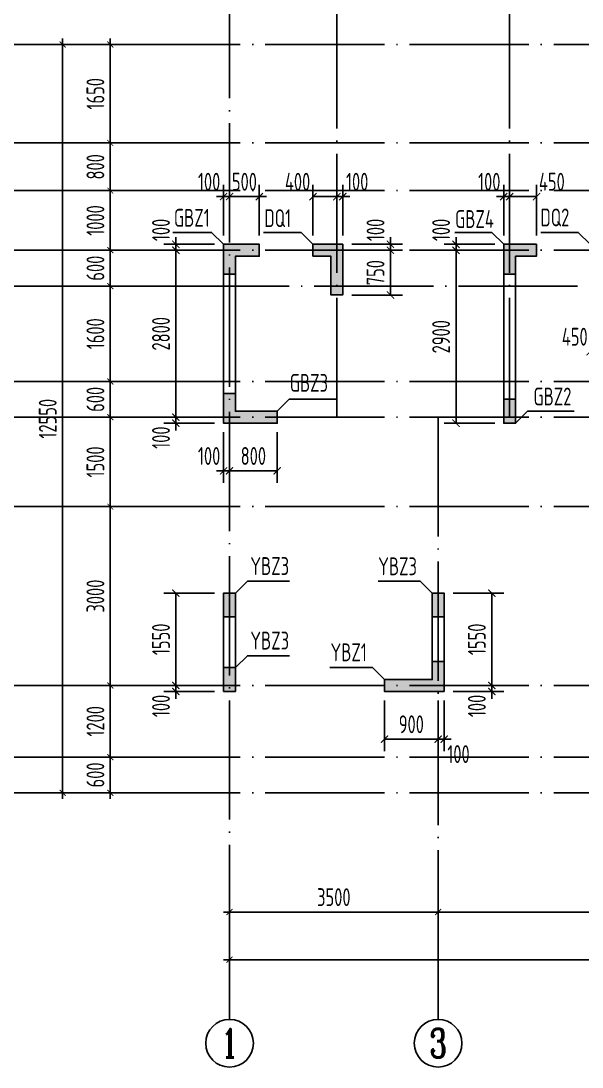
# Model space of a CAD drawing. Extents: x -668857 to 154266, y -275694 to 291306.
# Drawn here: x -342247 to -332832, y 58991 to 76538 of the extents above; entities that cross this region are included whole.
import ezdxf
from ezdxf.enums import TextEntityAlignment as Align

# ---------------------------------------------------------------- set-up
doc = ezdxf.new("R2010")
doc.units = 0
doc.header["$LTSCALE"] = 1000
doc.linetypes.add('DOTE', pattern=[2.42, 2, -0.2, 0.02, -0.2])
doc.layers.get('0').update_dxf_attribs({"linetype": 'CONTINUOUS'})
doc.layers.get('DEFPOINTS').update_dxf_attribs({"linetype": 'CONTINUOUS'})
for name, color, linetype in [('A-AXIS', 1, 'CONTINUOUS'), ('A-DOTE', 10, 'DOTE'), ('AXIS_NUM', 7, 'CONTINUOUS'), ('S-Q墙实线', 6, 'CONTINUOUS'), ('S-Q墙标注', 3, 'CONTINUOUS'), ('S-X详图填充', 252, 'CONTINUOUS'), ('S-X详图实线', 4, 'CONTINUOUS'), ('S-Y一般标注', 3, 'CONTINUOUS'), ('S-Z柱编号', 6, 'CONTINUOUS')]:
    doc.layers.add(name, color=color, linetype=linetype)
doc.styles.add('TSSD_Axis', font='complex.shx', dxfattribs={"width": 0.7, "bigfont": 'hztxt.shx'})
doc.styles.add('TSSD_DIMENSION', font='Tssdeng.shx', dxfattribs={"width": 0.7, "bigfont": 'tssdchn.shx'})
doc.styles.add('TSSD_REIN', font='tssdeng.shx', dxfattribs={"width": 0.7, "height": 300, "bigfont": 'tssdchn.shx'})
doc.styles.add('结构文字', font='zstxt.shx', dxfattribs={"width": 0.7, "bigfont": 'zshz.shx'})
doc.dimstyles.new('STRUCK', dxfattribs={"dimtxt": 400, "dimasz": 121, "dimexe": 200, "dimexo": 150, "dimgap": 115, "dimtad": 1, "dimdec": 0, "dimdsep": 46, "dimtxsty": '结构文字', "dimblk": 'ARCHTICK', "dimcen": 400, "dimclrd": 3, "dimclre": 3, "dimclrt": 7, "dimadec": 0, "dimazin": 0, "dimtfac": 1, "dimtdec": 0, "dimtix": 1, "dimtmove": 2, "dimatfit": 3, "dimldrblk": '_DIMX', "dimfxl": 0, "dimtolj": 1, "dimtzin": 0, "dimarcsym": 0})
doc.dimstyles.new('TSSD_100_100', dxfattribs={"dimtxt": 300, "dimasz": 100, "dimexe": 100, "dimexo": 250, "dimgap": 100, "dimtad": 1, "dimdec": 0, "dimzin": 0, "dimdsep": 46, "dimtxsty": 'TSSD_DIMENSION', "dimblk": 'ARCHTICK', "dimcen": 0, "dimdle": 100, "dimclrt": 7, "dimadec": 0, "dimazin": 0, "dimtfac": 1, "dimtdec": 0, "dimtix": 1, "dimtmove": 2, "dimatfit": 3, "dimldrblk": 'ARCHTICK', "dimfxl": 0, "dimtolj": 1, "dimtzin": 0, "dimarcsym": 0})

# ---------------------------------------------------------------- blocks, each defined once
blk = doc.blocks.new('_ArchTick')
at = {"color": 0, "linetype": 'ByBlock', "const_width": 0.15}
blk.add_lwpolyline([(-0.5, -0.5), (0.5, 0.5)], dxfattribs=at)
blk = doc.blocks.new('*D174')
at = {"layer": 'DEFPOINTS', "color": 0}
for p in [(2600, 5200), (3600, 5200), (3600, 4600)]:
    blk.add_point(p, dxfattribs=at)
at = {"layer": 'S-Y一般标注', "color": 0, "lineweight": -2}
for p, q in [((2600, 5200), (2600, 5300)), ((3350, 5200), (2500, 5200)), ((2600, 4600), (2600, 5200)), ((3350, 4600), (2500, 4600)), ((2600, 4600), (2600, 4500))]:
    blk.add_line(p, q, dxfattribs=at)
at = {"layer": 'S-Y一般标注', "color": 0, "lineweight": -2, "xscale": 100, "yscale": 100, "zscale": 100}
for p, rotation in [((2600, 5200), 270), ((2600, 4600), 90)]:
    blk.add_blockref('_ArchTick', p, dxfattribs=dict(at, rotation=rotation))
at = {"layer": 'S-Y一般标注', "color": 7, "insert": (2350, 4900), "char_height": 300, "attachment_point": 5, "rotation": 90, "style": 'TSSD_DIMENSION'}
blk.add_mtext('\\A1;600', dxfattribs=at)
blk = doc.blocks.new('*D175')
at = {"layer": 'DEFPOINTS', "color": 0}
for p in [(2600, 10900), (3600, 10900), (3600, 9400)]:
    blk.add_point(p, dxfattribs=at)
at = {"layer": 'S-Y一般标注', "color": 0, "lineweight": -2}
for p, q in [((3350, 10900), (2500, 10900)), ((2600, 9300), (2600, 11000)), ((3350, 9400), (2500, 9400))]:
    blk.add_line(p, q, dxfattribs=at)
at = {"layer": 'S-Y一般标注', "color": 0, "lineweight": -2, "xscale": 100, "yscale": 100, "zscale": 100}
for p, rotation in [((2600, 10900), 90), ((2600, 9400), 270)]:
    blk.add_blockref('_ArchTick', p, dxfattribs=dict(at, rotation=rotation))
at = {"layer": 'S-Y一般标注', "color": 7, "insert": (2350, 10150), "char_height": 300, "attachment_point": 5, "rotation": 90, "style": 'TSSD_DIMENSION'}
blk.add_mtext('\\A1;1500', dxfattribs=at)
blk = doc.blocks.new('*D176')
at = {"layer": 'DEFPOINTS', "color": 0}
for p in [(2600, 11500), (3600, 11500), (3600, 10900)]:
    blk.add_point(p, dxfattribs=at)
at = {"layer": 'S-Y一般标注', "color": 0, "lineweight": -2}
for p, q in [((2600, 11500), (2600, 11600)), ((3350, 11500), (2500, 11500)), ((2600, 10900), (2600, 11500)), ((3350, 10900), (2500, 10900)), ((2600, 10900), (2600, 10800))]:
    blk.add_line(p, q, dxfattribs=at)
at = {"layer": 'S-Y一般标注', "color": 0, "lineweight": -2, "xscale": 100, "yscale": 100, "zscale": 100}
for p, rotation in [((2600, 11500), 270), ((2600, 10900), 90)]:
    blk.add_blockref('_ArchTick', p, dxfattribs=dict(at, rotation=rotation))
at = {"layer": 'S-Y一般标注', "color": 7, "insert": (2350, 11200), "char_height": 300, "attachment_point": 5, "rotation": 90, "style": 'TSSD_DIMENSION'}
blk.add_mtext('\\A1;600', dxfattribs=at)
blk = doc.blocks.new('*D177')
at = {"layer": 'DEFPOINTS', "color": 0}
for p in [(2600, 13100), (3600, 13100), (3600, 11500)]:
    blk.add_point(p, dxfattribs=at)
at = {"layer": 'S-Y一般标注', "color": 0, "lineweight": -2}
for p, q in [((2600, 11400), (2600, 13200)), ((3350, 13100), (2500, 13100)), ((3350, 11500), (2500, 11500))]:
    blk.add_line(p, q, dxfattribs=at)
at = {"layer": 'S-Y一般标注', "color": 0, "lineweight": -2, "xscale": 100, "yscale": 100, "zscale": 100}
for p, rotation in [((2600, 13100), 90), ((2600, 11500), 270)]:
    blk.add_blockref('_ArchTick', p, dxfattribs=dict(at, rotation=rotation))
at = {"layer": 'S-Y一般标注', "color": 7, "insert": (2350, 12300), "char_height": 300, "attachment_point": 5, "rotation": 90, "style": 'TSSD_DIMENSION'}
blk.add_mtext('\\A1;1600', dxfattribs=at)
blk = doc.blocks.new('*D178')
at = {"layer": 'DEFPOINTS', "color": 0}
for p in [(2600, 13700), (3600, 13700), (3600, 13100)]:
    blk.add_point(p, dxfattribs=at)
at = {"layer": 'S-Y一般标注', "color": 0, "lineweight": -2}
for p, q in [((3350, 13700), (2500, 13700)), ((2600, 13700), (2600, 13800)), ((2600, 13100), (2600, 13700)), ((3350, 13100), (2500, 13100)), ((2600, 13100), (2600, 13000))]:
    blk.add_line(p, q, dxfattribs=at)
at = {"layer": 'S-Y一般标注', "color": 0, "lineweight": -2, "xscale": 100, "yscale": 100, "zscale": 100}
for p, rotation in [((2600, 13700), 270), ((2600, 13100), 90)]:
    blk.add_blockref('_ArchTick', p, dxfattribs=dict(at, rotation=rotation))
at = {"layer": 'S-Y一般标注', "color": 7, "insert": (2350, 13400), "char_height": 300, "attachment_point": 5, "rotation": 90, "style": 'TSSD_DIMENSION'}
blk.add_mtext('\\A1;600', dxfattribs=at)
blk = doc.blocks.new('*D179')
at = {"layer": 'DEFPOINTS', "color": 0}
for p in [(2600, 14700), (3600, 14700), (3600, 13700)]:
    blk.add_point(p, dxfattribs=at)
at = {"layer": 'S-Y一般标注', "color": 0, "lineweight": -2}
for p, q in [((2600, 13600), (2600, 14800)), ((3350, 14700), (2500, 14700)), ((3350, 13700), (2500, 13700))]:
    blk.add_line(p, q, dxfattribs=at)
at = {"layer": 'S-Y一般标注', "color": 0, "lineweight": -2, "xscale": 100, "yscale": 100, "zscale": 100}
for p, rotation in [((2600, 14700), 90), ((2600, 13700), 270)]:
    blk.add_blockref('_ArchTick', p, dxfattribs=dict(at, rotation=rotation))
at = {"layer": 'S-Y一般标注', "color": 7, "insert": (2350, 14200), "char_height": 300, "attachment_point": 5, "rotation": 90, "style": 'TSSD_DIMENSION'}
blk.add_mtext('\\A1;1000', dxfattribs=at)
blk = doc.blocks.new('*D180')
at = {"layer": 'DEFPOINTS', "color": 0}
for p in [(1800, 17150), (3600, 17150), (3600, 4600)]:
    blk.add_point(p, dxfattribs=at)
at = {"layer": 'S-Y一般标注', "color": 0, "lineweight": -2}
for p, q in [((1800, 4500), (1800, 17250)), ((3350, 17150), (1700, 17150)), ((3350, 4600), (1700, 4600))]:
    blk.add_line(p, q, dxfattribs=at)
at = {"layer": 'S-Y一般标注', "color": 0, "lineweight": -2, "xscale": 100, "yscale": 100, "zscale": 100}
for p, rotation in [((1800, 17150), 90), ((1800, 4600), 270)]:
    blk.add_blockref('_ArchTick', p, dxfattribs=dict(at, rotation=rotation))
at = {"layer": 'S-Y一般标注', "color": 7, "insert": (1550, 10875), "char_height": 300, "attachment_point": 5, "rotation": 90, "style": 'TSSD_DIMENSION'}
blk.add_mtext('\\A1;12550', dxfattribs=at)
blk = doc.blocks.new('*D181')
at = {"layer": 'DEFPOINTS', "color": 0}
for p in [(2600, 15500), (3600, 15500), (3600, 14700)]:
    blk.add_point(p, dxfattribs=at)
at = {"layer": 'S-Y一般标注', "color": 0, "lineweight": -2}
for p, q in [((3350, 15500), (2500, 15500)), ((2600, 14600), (2600, 15600)), ((3350, 14700), (2500, 14700))]:
    blk.add_line(p, q, dxfattribs=at)
at = {"layer": 'S-Y一般标注', "color": 0, "lineweight": -2, "xscale": 100, "yscale": 100, "zscale": 100}
for p, rotation in [((2600, 15500), 90), ((2600, 14700), 270)]:
    blk.add_blockref('_ArchTick', p, dxfattribs=dict(at, rotation=rotation))
at = {"layer": 'S-Y一般标注', "color": 7, "insert": (2350, 15100), "char_height": 300, "attachment_point": 5, "rotation": 90, "style": 'TSSD_DIMENSION'}
blk.add_mtext('\\A1;800', dxfattribs=at)
blk = doc.blocks.new('*D182')
at = {"layer": 'DEFPOINTS', "color": 0}
for p in [(2600, 6400), (3600, 6400), (3600, 5200)]:
    blk.add_point(p, dxfattribs=at)
at = {"layer": 'S-Y一般标注', "color": 0, "lineweight": -2}
for p, q in [((2600, 5100), (2600, 6500)), ((3350, 6400), (2500, 6400)), ((3350, 5200), (2500, 5200))]:
    blk.add_line(p, q, dxfattribs=at)
at = {"layer": 'S-Y一般标注', "color": 0, "lineweight": -2, "xscale": 100, "yscale": 100, "zscale": 100}
for p, rotation in [((2600, 6400), 90), ((2600, 5200), 270)]:
    blk.add_blockref('_ArchTick', p, dxfattribs=dict(at, rotation=rotation))
at = {"layer": 'S-Y一般标注', "color": 7, "insert": (2350, 5800), "char_height": 300, "attachment_point": 5, "rotation": 90, "style": 'TSSD_DIMENSION'}
blk.add_mtext('\\A1;1200', dxfattribs=at)
blk = doc.blocks.new('*D183')
at = {"layer": 'DEFPOINTS', "color": 0}
for p in [(2600, 9400), (3600, 9400), (3600, 6400)]:
    blk.add_point(p, dxfattribs=at)
at = {"layer": 'S-Y一般标注', "color": 0, "lineweight": -2}
for p, q in [((2600, 6300), (2600, 9500)), ((3350, 9400), (2500, 9400)), ((3350, 6400), (2500, 6400))]:
    blk.add_line(p, q, dxfattribs=at)
at = {"layer": 'S-Y一般标注', "color": 0, "lineweight": -2, "xscale": 100, "yscale": 100, "zscale": 100}
for p, rotation in [((2600, 9400), 90), ((2600, 6400), 270)]:
    blk.add_blockref('_ArchTick', p, dxfattribs=dict(at, rotation=rotation))
at = {"layer": 'S-Y一般标注', "color": 7, "insert": (2350, 7900), "char_height": 300, "attachment_point": 5, "rotation": 90, "style": 'TSSD_DIMENSION'}
blk.add_mtext('\\A1;3000', dxfattribs=at)
blk = doc.blocks.new('ts_axno')
at = {"color": 0, "linetype": 'ByBlock', "lineweight": -2}
blk.add_circle((0, 0), 0.5, dxfattribs=at)
at = {"color": 0, "linetype": 'ByBlock', "lineweight": -2, "style": 'TSSD_Axis', "width": 0.7}
blk.add_attdef('A', text='', height=0.6, dxfattribs=at).set_placement((0, 0), align=Align.MIDDLE_CENTER)
blk = doc.blocks.new('*D188')
at = {"layer": 'DEFPOINTS', "color": 0}
for p in [(8100, 3600), (13900, 3600), (13900, 2600)]:
    blk.add_point(p, dxfattribs=at)
at = {"layer": 'S-Y一般标注', "color": 0, "lineweight": -2}
for p, q in [((8100, 3350), (8100, 2500)), ((13900, 3350), (13900, 2500)), ((8000, 2600), (14000, 2600))]:
    blk.add_line(p, q, dxfattribs=at)
at = {"layer": 'S-Y一般标注', "color": 0, "lineweight": -2, "xscale": 100, "yscale": 100, "zscale": 100, "rotation": 180}
blk.add_blockref('_ArchTick', (8100, 2600), dxfattribs=at)
at = {"layer": 'S-Y一般标注', "color": 0, "lineweight": -2, "xscale": 100, "yscale": 100, "zscale": 100}
blk.add_blockref('_ArchTick', (13900, 2600), dxfattribs=at)
at = {"layer": 'S-Y一般标注', "color": 7, "insert": (11000, 2850), "char_height": 300, "attachment_point": 5, "style": 'TSSD_DIMENSION'}
blk.add_mtext('\\A1;5800', dxfattribs=at)
blk = doc.blocks.new('*D196')
at = {"layer": 'DEFPOINTS', "color": 0}
for p in [(4600, 3600), (54600, 3600), (54600, 1800)]:
    blk.add_point(p, dxfattribs=at)
at = {"layer": 'S-Y一般标注', "color": 0, "lineweight": -2}
for p, q in [((4600, 3350), (4600, 1700)), ((54600, 3350), (54600, 1700)), ((4500, 1800), (54700, 1800))]:
    blk.add_line(p, q, dxfattribs=at)
at = {"layer": 'S-Y一般标注', "color": 0, "lineweight": -2, "xscale": 100, "yscale": 100, "zscale": 100, "rotation": 180}
blk.add_blockref('_ArchTick', (4600, 1800), dxfattribs=at)
at = {"layer": 'S-Y一般标注', "color": 0, "lineweight": -2, "xscale": 100, "yscale": 100, "zscale": 100}
blk.add_blockref('_ArchTick', (54600, 1800), dxfattribs=at)
at = {"layer": 'S-Y一般标注', "color": 7, "insert": (29600, 2050), "char_height": 300, "attachment_point": 5, "style": 'TSSD_DIMENSION'}
blk.add_mtext('\\A1;50000', dxfattribs=at)
blk = doc.blocks.new('*D198')
at = {"layer": 'DEFPOINTS', "color": 0}
for p in [(4600, 3600), (8100, 3600), (8100, 2600)]:
    blk.add_point(p, dxfattribs=at)
at = {"layer": 'S-Y一般标注', "color": 0, "lineweight": -2}
for p, q in [((4600, 3350), (4600, 2500)), ((8100, 3350), (8100, 2500)), ((4500, 2600), (8200, 2600))]:
    blk.add_line(p, q, dxfattribs=at)
at = {"layer": 'S-Y一般标注', "color": 0, "lineweight": -2, "xscale": 100, "yscale": 100, "zscale": 100, "rotation": 180}
blk.add_blockref('_ArchTick', (4600, 2600), dxfattribs=at)
at = {"layer": 'S-Y一般标注', "color": 0, "lineweight": -2, "xscale": 100, "yscale": 100, "zscale": 100}
blk.add_blockref('_ArchTick', (8100, 2600), dxfattribs=at)
at = {"layer": 'S-Y一般标注', "color": 7, "insert": (6350, 2850), "char_height": 300, "attachment_point": 5, "style": 'TSSD_DIMENSION'}
blk.add_mtext('\\A1;3500', dxfattribs=at)
blk = doc.blocks.new('*D212')
at = {"layer": 'DEFPOINTS', "color": 0}
for p in [(2600, 17150), (3600, 17150), (3600, 15500)]:
    blk.add_point(p, dxfattribs=at)
at = {"layer": 'S-Y一般标注', "color": 0, "lineweight": -2}
for p, q in [((2600, 15400), (2600, 17250)), ((3350, 17150), (2500, 17150)), ((3350, 15500), (2500, 15500))]:
    blk.add_line(p, q, dxfattribs=at)
at = {"layer": 'S-Y一般标注', "color": 0, "lineweight": -2, "xscale": 100, "yscale": 100, "zscale": 100}
for p, rotation in [((2600, 17150), 90), ((2600, 15500), 270)]:
    blk.add_blockref('_ArchTick', p, dxfattribs=dict(at, rotation=rotation))
at = {"layer": 'S-Y一般标注', "color": 7, "insert": (2350, 16325), "char_height": 300, "attachment_point": 5, "rotation": 90, "style": 'TSSD_DIMENSION'}
blk.add_mtext('\\A1;1650', dxfattribs=at)
blk = doc.blocks.new('*D1319')
at = {"layer": 'DEFPOINTS', "color": 0}
for p in [(-339647, 69891), (-338847, 69891), (-338847, 69791)]:
    blk.add_point(p, dxfattribs=at)
at = {"layer": 'S-Q墙标注', "color": 3, "lineweight": -2}
for p, q in [((-338997, 69891), (-339847, 69891)), ((-339647, 69891), (-339647, 70012)), ((-339647, 69791), (-339647, 69891)), ((-338997, 69791), (-339847, 69791)), ((-339647, 69791), (-339647, 69670))]:
    blk.add_line(p, q, dxfattribs=at)
at = {"layer": 'S-Q墙标注', "color": 3, "lineweight": -2, "xscale": 121, "yscale": 121, "zscale": 121}
for p, rotation in [((-339647, 69891), 270), ((-339647, 69791), 90)]:
    blk.add_blockref('_ArchTick', p, dxfattribs=dict(at, rotation=rotation))
at = {"layer": 'S-Q墙标注', "color": 7, "insert": (-339897, 69549), "char_height": 300, "attachment_point": 5, "rotation": 90, "style": 'TSSD_REIN'}
blk.add_mtext('\\A1;100', dxfattribs=at)
blk = doc.blocks.new('_DIMX')
blk.add_line((-150, 0), (150, 0))
at = {"const_width": 50}
blk.add_lwpolyline([(-70, -70), (70, 70)], dxfattribs=at)
blk = doc.blocks.new('*D1320')
at = {"layer": 'DEFPOINTS', "color": 0}
for p in [(-339647, 72691), (-338847, 72691), (-338847, 69891)]:
    blk.add_point(p, dxfattribs=at)
at = {"layer": 'S-Q墙标注', "color": 3, "lineweight": -2}
for p, q in [((-338997, 72691), (-339847, 72691)), ((-339647, 69891), (-339647, 72691)), ((-338997, 69891), (-339847, 69891))]:
    blk.add_line(p, q, dxfattribs=at)
at = {"layer": 'S-Q墙标注', "color": 3, "lineweight": -2, "xscale": 121, "yscale": 121, "zscale": 121}
for p, rotation in [((-339647, 72691), 90), ((-339647, 69891), 270)]:
    blk.add_blockref('_ArchTick', p, dxfattribs=dict(at, rotation=rotation))
at = {"layer": 'S-Q墙标注', "color": 7, "insert": (-339897, 71291), "char_height": 300, "attachment_point": 5, "rotation": 90, "style": 'TSSD_REIN'}
blk.add_mtext('\\A1;2800', dxfattribs=at)
blk = doc.blocks.new('*D1321')
at = {"layer": 'DEFPOINTS', "color": 0}
for p in [(-339647, 72791), (-338847, 72791), (-338847, 72691)]:
    blk.add_point(p, dxfattribs=at)
at = {"layer": 'S-Q墙标注', "color": 3, "lineweight": -2}
for p, q in [((-339647, 72791), (-339647, 72912)), ((-338997, 72791), (-339847, 72791)), ((-338997, 72691), (-339847, 72691)), ((-339647, 72691), (-339647, 72791)), ((-339647, 72691), (-339647, 72570))]:
    blk.add_line(p, q, dxfattribs=at)
at = {"layer": 'S-Q墙标注', "color": 3, "lineweight": -2, "xscale": 121, "yscale": 121, "zscale": 121}
for p, rotation in [((-339647, 72791), 270), ((-339647, 72691), 90)]:
    blk.add_blockref('_ArchTick', p, dxfattribs=dict(at, rotation=rotation))
at = {"layer": 'S-Q墙标注', "color": 7, "insert": (-339897, 73033), "char_height": 300, "attachment_point": 5, "rotation": 90, "style": 'TSSD_REIN'}
blk.add_mtext('\\A1;100', dxfattribs=at)
blk = doc.blocks.new('*D1322')
at = {"layer": 'DEFPOINTS', "color": 0}
for p in [(-338847, 69791), (-338747, 69791), (-338747, 68991)]:
    blk.add_point(p, dxfattribs=at)
at = {"layer": 'S-Q墙标注', "color": 3, "lineweight": -2}
for p, q in [((-338847, 69641), (-338847, 68791)), ((-338747, 69641), (-338747, 68791)), ((-338847, 68991), (-338968, 68991)), ((-338847, 68991), (-338747, 68991)), ((-338747, 68991), (-338626, 68991))]:
    blk.add_line(p, q, dxfattribs=at)
at = {"layer": 'S-Q墙标注', "color": 3, "lineweight": -2, "xscale": 121, "yscale": 121, "zscale": 121}
blk.add_blockref('_ArchTick', (-338847, 68991), dxfattribs=at)
at = {"layer": 'S-Q墙标注', "color": 3, "lineweight": -2, "xscale": 121, "yscale": 121, "zscale": 121, "rotation": 180}
blk.add_blockref('_ArchTick', (-338747, 68991), dxfattribs=at)
at = {"layer": 'S-Q墙标注', "color": 7, "insert": (-339089, 69241), "char_height": 300, "attachment_point": 5, "style": 'TSSD_REIN'}
blk.add_mtext('\\A1;100', dxfattribs=at)
blk = doc.blocks.new('*D1323')
at = {"layer": 'DEFPOINTS', "color": 0}
for p in [(-338747, 69791), (-337947, 69791), (-337947, 68991)]:
    blk.add_point(p, dxfattribs=at)
at = {"layer": 'S-Q墙标注', "color": 3, "lineweight": -2}
for p, q in [((-338747, 69641), (-338747, 68791)), ((-337947, 69641), (-337947, 68791)), ((-338747, 68991), (-337947, 68991))]:
    blk.add_line(p, q, dxfattribs=at)
at = {"layer": 'S-Q墙标注', "color": 3, "lineweight": -2, "xscale": 121, "yscale": 121, "zscale": 121, "rotation": 180}
blk.add_blockref('_ArchTick', (-338747, 68991), dxfattribs=at)
at = {"layer": 'S-Q墙标注', "color": 3, "lineweight": -2, "xscale": 121, "yscale": 121, "zscale": 121}
blk.add_blockref('_ArchTick', (-337947, 68991), dxfattribs=at)
at = {"layer": 'S-Q墙标注', "color": 7, "insert": (-338347, 69241), "char_height": 300, "attachment_point": 5, "style": 'TSSD_REIN'}
blk.add_mtext('\\A1;800', dxfattribs=at)
blk = doc.blocks.new('*D1324')
at = {"layer": 'DEFPOINTS', "color": 0}
for p in [(-339647, 65391), (-338847, 65391), (-338847, 65291)]:
    blk.add_point(p, dxfattribs=at)
at = {"layer": 'S-Q墙标注', "color": 3, "lineweight": -2}
for p, q in [((-339647, 65391), (-339647, 65512)), ((-338997, 65391), (-339847, 65391)), ((-338997, 65291), (-339847, 65291)), ((-339647, 65291), (-339647, 65391)), ((-339647, 65291), (-339647, 65170))]:
    blk.add_line(p, q, dxfattribs=at)
at = {"layer": 'S-Q墙标注', "color": 3, "lineweight": -2, "xscale": 121, "yscale": 121, "zscale": 121}
for p, rotation in [((-339647, 65391), 270), ((-339647, 65291), 90)]:
    blk.add_blockref('_ArchTick', p, dxfattribs=dict(at, rotation=rotation))
at = {"layer": 'S-Q墙标注', "color": 7, "insert": (-339897, 65049), "char_height": 300, "attachment_point": 5, "rotation": 90, "style": 'TSSD_REIN'}
blk.add_mtext('\\A1;100', dxfattribs=at)
blk = doc.blocks.new('*D1325')
at = {"layer": 'DEFPOINTS', "color": 0}
for p in [(-339647, 66941), (-338847, 66941), (-338847, 65391)]:
    blk.add_point(p, dxfattribs=at)
at = {"layer": 'S-Q墙标注', "color": 3, "lineweight": -2}
for p, q in [((-338997, 66941), (-339847, 66941)), ((-339647, 65391), (-339647, 66941)), ((-338997, 65391), (-339847, 65391))]:
    blk.add_line(p, q, dxfattribs=at)
at = {"layer": 'S-Q墙标注', "color": 3, "lineweight": -2, "xscale": 121, "yscale": 121, "zscale": 121}
for p, rotation in [((-339647, 66941), 90), ((-339647, 65391), 270)]:
    blk.add_blockref('_ArchTick', p, dxfattribs=dict(at, rotation=rotation))
at = {"layer": 'S-Q墙标注', "color": 7, "insert": (-339897, 66166), "char_height": 300, "attachment_point": 5, "rotation": 90, "style": 'TSSD_REIN'}
blk.add_mtext('\\A1;1550', dxfattribs=at)
blk = doc.blocks.new('*D1326')
at = {"layer": 'DEFPOINTS', "color": 0}
for p in [(-338747, 73591), (-338747, 72791), (-338247, 72791)]:
    blk.add_point(p, dxfattribs=at)
at = {"layer": 'S-Q墙标注', "color": 3, "lineweight": -2}
for p, q in [((-338747, 72941), (-338747, 73791)), ((-338247, 72941), (-338247, 73791)), ((-338747, 73591), (-338868, 73591)), ((-338247, 73591), (-338747, 73591)), ((-338247, 73591), (-338126, 73591))]:
    blk.add_line(p, q, dxfattribs=at)
at = {"layer": 'S-Q墙标注', "color": 3, "lineweight": -2, "xscale": 121, "yscale": 121, "zscale": 121}
blk.add_blockref('_ArchTick', (-338747, 73591), dxfattribs=at)
at = {"layer": 'S-Q墙标注', "color": 3, "lineweight": -2, "xscale": 121, "yscale": 121, "zscale": 121, "rotation": 180}
blk.add_blockref('_ArchTick', (-338247, 73591), dxfattribs=at)
at = {"layer": 'S-Q墙标注', "color": 7, "insert": (-338497, 73841), "char_height": 300, "attachment_point": 5, "style": 'TSSD_REIN'}
blk.add_mtext('\\A1;500', dxfattribs=at)
blk = doc.blocks.new('*D1327')
at = {"layer": 'DEFPOINTS', "color": 0}
for p in [(-338847, 73591), (-338847, 72791), (-338747, 72791)]:
    blk.add_point(p, dxfattribs=at)
at = {"layer": 'S-Q墙标注', "color": 3, "lineweight": -2}
for p, q in [((-338847, 72941), (-338847, 73791)), ((-338747, 72941), (-338747, 73791)), ((-338847, 73591), (-338968, 73591)), ((-338747, 73591), (-338847, 73591)), ((-338747, 73591), (-338626, 73591))]:
    blk.add_line(p, q, dxfattribs=at)
at = {"layer": 'S-Q墙标注', "color": 3, "lineweight": -2, "xscale": 121, "yscale": 121, "zscale": 121}
blk.add_blockref('_ArchTick', (-338847, 73591), dxfattribs=at)
at = {"layer": 'S-Q墙标注', "color": 3, "lineweight": -2, "xscale": 121, "yscale": 121, "zscale": 121, "rotation": 180}
blk.add_blockref('_ArchTick', (-338747, 73591), dxfattribs=at)
at = {"layer": 'S-Q墙标注', "color": 7, "insert": (-339089, 73841), "char_height": 300, "attachment_point": 5, "style": 'TSSD_REIN'}
blk.add_mtext('\\A1;100', dxfattribs=at)
blk = doc.blocks.new('*D1328')
at = {"layer": 'DEFPOINTS', "color": 0}
for p in [(-335147, 65391), (-335147, 65291), (-334347, 65391)]:
    blk.add_point(p, dxfattribs=at)
at = {"layer": 'S-Q墙标注', "color": 3, "lineweight": -2}
for p, q in [((-334347, 65391), (-334347, 65512)), ((-334997, 65391), (-334147, 65391)), ((-334997, 65291), (-334147, 65291)), ((-334347, 65291), (-334347, 65391)), ((-334347, 65291), (-334347, 65170))]:
    blk.add_line(p, q, dxfattribs=at)
at = {"layer": 'S-Q墙标注', "color": 3, "lineweight": -2, "xscale": 121, "yscale": 121, "zscale": 121}
for p, rotation in [((-334347, 65391), 270), ((-334347, 65291), 90)]:
    blk.add_blockref('_ArchTick', p, dxfattribs=dict(at, rotation=rotation))
at = {"layer": 'S-Q墙标注', "color": 7, "insert": (-334597, 65049), "char_height": 300, "attachment_point": 5, "rotation": 90, "style": 'TSSD_REIN'}
blk.add_mtext('\\A1;100', dxfattribs=at)
blk = doc.blocks.new('*D1329')
at = {"layer": 'DEFPOINTS', "color": 0}
for p in [(-335147, 66941), (-334347, 66941), (-335147, 65391)]:
    blk.add_point(p, dxfattribs=at)
at = {"layer": 'S-Q墙标注', "color": 3, "lineweight": -2}
for p, q in [((-334997, 66941), (-334147, 66941)), ((-334347, 65391), (-334347, 66941)), ((-334997, 65391), (-334147, 65391))]:
    blk.add_line(p, q, dxfattribs=at)
at = {"layer": 'S-Q墙标注', "color": 3, "lineweight": -2, "xscale": 121, "yscale": 121, "zscale": 121}
for p, rotation in [((-334347, 66941), 90), ((-334347, 65391), 270)]:
    blk.add_blockref('_ArchTick', p, dxfattribs=dict(at, rotation=rotation))
at = {"layer": 'S-Q墙标注', "color": 7, "insert": (-334597, 66166), "char_height": 300, "attachment_point": 5, "rotation": 90, "style": 'TSSD_REIN'}
blk.add_mtext('\\A1;1550', dxfattribs=at)
blk = doc.blocks.new('*D1330')
at = {"layer": 'DEFPOINTS', "color": 0}
for p in [(-336147, 65291), (-335247, 65291), (-335247, 64491)]:
    blk.add_point(p, dxfattribs=at)
at = {"layer": 'S-Q墙标注', "color": 3, "lineweight": -2}
for p, q in [((-336147, 65141), (-336147, 64291)), ((-335247, 65141), (-335247, 64291)), ((-336147, 64491), (-335247, 64491))]:
    blk.add_line(p, q, dxfattribs=at)
at = {"layer": 'S-Q墙标注', "color": 3, "lineweight": -2, "xscale": 121, "yscale": 121, "zscale": 121, "rotation": 180}
blk.add_blockref('_ArchTick', (-336147, 64491), dxfattribs=at)
at = {"layer": 'S-Q墙标注', "color": 3, "lineweight": -2, "xscale": 121, "yscale": 121, "zscale": 121}
blk.add_blockref('_ArchTick', (-335247, 64491), dxfattribs=at)
at = {"layer": 'S-Q墙标注', "color": 7, "insert": (-335697, 64741), "char_height": 300, "attachment_point": 5, "style": 'TSSD_REIN'}
blk.add_mtext('\\A1;900', dxfattribs=at)
blk = doc.blocks.new('*D1331')
at = {"layer": 'DEFPOINTS', "color": 0}
for p in [(-335247, 65291), (-335147, 65291), (-335147, 64491)]:
    blk.add_point(p, dxfattribs=at)
at = {"layer": 'S-Q墙标注', "color": 3, "lineweight": -2}
for p, q in [((-335247, 65141), (-335247, 64291)), ((-335147, 65141), (-335147, 64291)), ((-335247, 64491), (-335368, 64491)), ((-335247, 64491), (-335147, 64491)), ((-335147, 64491), (-335026, 64491))]:
    blk.add_line(p, q, dxfattribs=at)
at = {"layer": 'S-Q墙标注', "color": 3, "lineweight": -2, "xscale": 121, "yscale": 121, "zscale": 121}
blk.add_blockref('_ArchTick', (-335247, 64491), dxfattribs=at)
at = {"layer": 'S-Q墙标注', "color": 3, "lineweight": -2, "xscale": 121, "yscale": 121, "zscale": 121, "rotation": 180}
blk.add_blockref('_ArchTick', (-335147, 64491), dxfattribs=at)
at = {"layer": 'S-Q墙标注', "color": 7, "insert": (-334905, 64241), "char_height": 300, "attachment_point": 5, "style": 'TSSD_REIN'}
blk.add_mtext('\\A1;100', dxfattribs=at)
blk = doc.blocks.new('*D1338')
at = {"layer": 'DEFPOINTS', "color": 0}
for p in [(-336847, 72691), (-336047, 72691), (-336847, 71941)]:
    blk.add_point(p, dxfattribs=at)
at = {"layer": 'S-Q墙标注', "color": 3, "lineweight": -2}
for p, q in [((-336697, 72691), (-335847, 72691)), ((-336047, 71941), (-336047, 72691)), ((-336697, 71941), (-335847, 71941))]:
    blk.add_line(p, q, dxfattribs=at)
at = {"layer": 'S-Q墙标注', "color": 3, "lineweight": -2, "xscale": 121, "yscale": 121, "zscale": 121}
for p, rotation in [((-336047, 72691), 90), ((-336047, 71941), 270)]:
    blk.add_blockref('_ArchTick', p, dxfattribs=dict(at, rotation=rotation))
at = {"layer": 'S-Q墙标注', "color": 7, "insert": (-336297, 72316), "char_height": 300, "attachment_point": 5, "rotation": 90, "style": 'TSSD_REIN'}
blk.add_mtext('\\A1;750', dxfattribs=at)
blk = doc.blocks.new('*D1339')
at = {"layer": 'DEFPOINTS', "color": 0}
for p in [(-336847, 72791), (-336847, 72691), (-336047, 72791)]:
    blk.add_point(p, dxfattribs=at)
at = {"layer": 'S-Q墙标注', "color": 3, "lineweight": -2}
for p, q in [((-336047, 72791), (-336047, 72912)), ((-336697, 72791), (-335847, 72791)), ((-336697, 72691), (-335847, 72691)), ((-336047, 72691), (-336047, 72791)), ((-336047, 72691), (-336047, 72570))]:
    blk.add_line(p, q, dxfattribs=at)
at = {"layer": 'S-Q墙标注', "color": 3, "lineweight": -2, "xscale": 121, "yscale": 121, "zscale": 121}
for p, rotation in [((-336047, 72791), 270), ((-336047, 72691), 90)]:
    blk.add_blockref('_ArchTick', p, dxfattribs=dict(at, rotation=rotation))
at = {"layer": 'S-Q墙标注', "color": 7, "insert": (-336297, 73033), "char_height": 300, "attachment_point": 5, "rotation": 90, "style": 'TSSD_REIN'}
blk.add_mtext('\\A1;100', dxfattribs=at)
blk = doc.blocks.new('*D1340')
at = {"layer": 'DEFPOINTS', "color": 0}
for p in [(-336947, 73591), (-337347, 72791), (-336947, 72791)]:
    blk.add_point(p, dxfattribs=at)
at = {"layer": 'S-Q墙标注', "color": 3, "lineweight": -2}
for p, q in [((-337347, 72941), (-337347, 73791)), ((-336947, 72941), (-336947, 73791)), ((-337347, 73591), (-336947, 73591))]:
    blk.add_line(p, q, dxfattribs=at)
at = {"layer": 'S-Q墙标注', "color": 3, "lineweight": -2, "xscale": 121, "yscale": 121, "zscale": 121, "rotation": 180}
blk.add_blockref('_ArchTick', (-337347, 73591), dxfattribs=at)
at = {"layer": 'S-Q墙标注', "color": 3, "lineweight": -2, "xscale": 121, "yscale": 121, "zscale": 121}
blk.add_blockref('_ArchTick', (-336947, 73591), dxfattribs=at)
at = {"layer": 'S-Q墙标注', "color": 7, "insert": (-337605, 73841), "char_height": 300, "attachment_point": 5, "style": 'TSSD_REIN'}
blk.add_mtext('\\A1;400', dxfattribs=at)
blk = doc.blocks.new('*D1341')
at = {"layer": 'DEFPOINTS', "color": 0}
for p in [(-336847, 73591), (-336947, 72791), (-336847, 72791)]:
    blk.add_point(p, dxfattribs=at)
at = {"layer": 'S-Q墙标注', "color": 3, "lineweight": -2}
for p, q in [((-336947, 72941), (-336947, 73791)), ((-336847, 72941), (-336847, 73791)), ((-336947, 73591), (-337068, 73591)), ((-336947, 73591), (-336847, 73591)), ((-336847, 73591), (-336726, 73591))]:
    blk.add_line(p, q, dxfattribs=at)
at = {"layer": 'S-Q墙标注', "color": 3, "lineweight": -2, "xscale": 121, "yscale": 121, "zscale": 121}
blk.add_blockref('_ArchTick', (-336947, 73591), dxfattribs=at)
at = {"layer": 'S-Q墙标注', "color": 3, "lineweight": -2, "xscale": 121, "yscale": 121, "zscale": 121, "rotation": 180}
blk.add_blockref('_ArchTick', (-336847, 73591), dxfattribs=at)
at = {"layer": 'S-Q墙标注', "color": 7, "insert": (-336605, 73841), "char_height": 300, "attachment_point": 5, "style": 'TSSD_REIN'}
blk.add_mtext('\\A1;100', dxfattribs=at)
blk = doc.blocks.new('*D1342')
at = {"layer": 'DEFPOINTS', "color": 0}
for p in [(-334947, 72691), (-334147, 72691), (-334147, 69791)]:
    blk.add_point(p, dxfattribs=at)
at = {"layer": 'S-Q墙标注', "color": 3, "lineweight": -2}
for p, q in [((-334297, 72691), (-335147, 72691)), ((-334947, 69791), (-334947, 72691)), ((-334297, 69791), (-335147, 69791))]:
    blk.add_line(p, q, dxfattribs=at)
at = {"layer": 'S-Q墙标注', "color": 3, "lineweight": -2, "xscale": 121, "yscale": 121, "zscale": 121}
for p, rotation in [((-334947, 72691), 90), ((-334947, 69791), 270)]:
    blk.add_blockref('_ArchTick', p, dxfattribs=dict(at, rotation=rotation))
at = {"layer": 'S-Q墙标注', "color": 7, "insert": (-335197, 71241), "char_height": 300, "attachment_point": 5, "rotation": 90, "style": 'TSSD_REIN'}
blk.add_mtext('\\A1;2900', dxfattribs=at)
blk = doc.blocks.new('*D1343')
at = {"layer": 'DEFPOINTS', "color": 0}
for p in [(-334947, 72791), (-334147, 72791), (-334147, 72691)]:
    blk.add_point(p, dxfattribs=at)
at = {"layer": 'S-Q墙标注', "color": 3, "lineweight": -2}
for p, q in [((-334947, 72791), (-334947, 72912)), ((-334297, 72791), (-335147, 72791)), ((-334297, 72691), (-335147, 72691)), ((-334947, 72691), (-334947, 72791)), ((-334947, 72691), (-334947, 72570))]:
    blk.add_line(p, q, dxfattribs=at)
at = {"layer": 'S-Q墙标注', "color": 3, "lineweight": -2, "xscale": 121, "yscale": 121, "zscale": 121}
for p, rotation in [((-334947, 72791), 270), ((-334947, 72691), 90)]:
    blk.add_blockref('_ArchTick', p, dxfattribs=dict(at, rotation=rotation))
at = {"layer": 'S-Q墙标注', "color": 7, "insert": (-335197, 73033), "char_height": 300, "attachment_point": 5, "rotation": 90, "style": 'TSSD_REIN'}
blk.add_mtext('\\A1;100', dxfattribs=at)
blk = doc.blocks.new('*D1344')
at = {"layer": 'DEFPOINTS', "color": 0}
for p in [(-334047, 73591), (-334147, 72791), (-334047, 72791)]:
    blk.add_point(p, dxfattribs=at)
at = {"layer": 'S-Q墙标注', "color": 3, "lineweight": -2}
for p, q in [((-334147, 72941), (-334147, 73791)), ((-334047, 72941), (-334047, 73791)), ((-334147, 73591), (-334268, 73591)), ((-334147, 73591), (-334047, 73591)), ((-334047, 73591), (-333926, 73591))]:
    blk.add_line(p, q, dxfattribs=at)
at = {"layer": 'S-Q墙标注', "color": 3, "lineweight": -2, "xscale": 121, "yscale": 121, "zscale": 121}
blk.add_blockref('_ArchTick', (-334147, 73591), dxfattribs=at)
at = {"layer": 'S-Q墙标注', "color": 3, "lineweight": -2, "xscale": 121, "yscale": 121, "zscale": 121, "rotation": 180}
blk.add_blockref('_ArchTick', (-334047, 73591), dxfattribs=at)
at = {"layer": 'S-Q墙标注', "color": 7, "insert": (-334389, 73841), "char_height": 300, "attachment_point": 5, "style": 'TSSD_REIN'}
blk.add_mtext('\\A1;100', dxfattribs=at)
blk = doc.blocks.new('*D1345')
at = {"layer": 'DEFPOINTS', "color": 0}
for p in [(-333597, 73591), (-334047, 72791), (-333597, 72791)]:
    blk.add_point(p, dxfattribs=at)
at = {"layer": 'S-Q墙标注', "color": 3, "lineweight": -2}
for p, q in [((-334047, 72941), (-334047, 73791)), ((-333597, 72941), (-333597, 73791)), ((-334047, 73591), (-333597, 73591))]:
    blk.add_line(p, q, dxfattribs=at)
at = {"layer": 'S-Q墙标注', "color": 3, "lineweight": -2, "xscale": 121, "yscale": 121, "zscale": 121, "rotation": 180}
blk.add_blockref('_ArchTick', (-334047, 73591), dxfattribs=at)
at = {"layer": 'S-Q墙标注', "color": 3, "lineweight": -2, "xscale": 121, "yscale": 121, "zscale": 121}
blk.add_blockref('_ArchTick', (-333597, 73591), dxfattribs=at)
at = {"layer": 'S-Q墙标注', "color": 7, "insert": (-333339, 73841), "char_height": 300, "attachment_point": 5, "style": 'TSSD_REIN'}
blk.add_mtext('\\A1;450', dxfattribs=at)
blk = doc.blocks.new('*D1348')
at = {"layer": 'DEFPOINTS', "color": 0}
for p in [(-332697, 71791), (-332247, 71791), (-332247, 70991)]:
    blk.add_point(p, dxfattribs=at)
at = {"layer": 'S-Q墙标注', "color": 3, "lineweight": -2}
for p, q in [((-332697, 71641), (-332697, 70791)), ((-332247, 71641), (-332247, 70791)), ((-332697, 70991), (-332247, 70991))]:
    blk.add_line(p, q, dxfattribs=at)
at = {"layer": 'S-Q墙标注', "color": 3, "lineweight": -2, "xscale": 121, "yscale": 121, "zscale": 121, "rotation": 180}
blk.add_blockref('_ArchTick', (-332697, 70991), dxfattribs=at)
at = {"layer": 'S-Q墙标注', "color": 3, "lineweight": -2, "xscale": 121, "yscale": 121, "zscale": 121}
blk.add_blockref('_ArchTick', (-332247, 70991), dxfattribs=at)
at = {"layer": 'S-Q墙标注', "color": 7, "insert": (-332955, 71241), "char_height": 300, "attachment_point": 5, "style": 'TSSD_REIN'}
blk.add_mtext('\\A1;450', dxfattribs=at)
blk = doc.blocks.new('20210726.16395156')
at = {"layer": 'A-AXIS'}
for p, q in [((3600, 17150), (800, 17150)), ((3600, 15500), (800, 15500)), ((3600, 14700), (800, 14700)), ((3600, 13700), (800, 13700)), ((3600, 13100.3), (800, 13100.3)), ((3600, 11500), (800, 11500)), ((3600, 10900), (800, 10900)), ((3600, 9400), (800, 9400)), ((3600, 6400), (800, 6400)), ((3600, 5200), (800, 5200)), ((3600, 4600), (800, 4600)), ((4600, 3600), (4600, 800)), ((8100, 3600), (8100, 800))]:
    blk.add_line(p, q, dxfattribs=at)
at = {"layer": 'A-DOTE'}
for p, q in [((4600, 18249.9), (4600, 3600)), ((6400, 10900), (6400, 18249.9)), ((9300, 10900), (9300, 18249.9)), ((55600, 17150), (3600, 17150)), ((55600, 15500), (3600, 15500)), ((55600, 14700), (3600, 14700)), ((55600, 13700), (3600, 13700)), ((3600, 13100.3), (55600, 13100.3)), ((55600, 11500), (3600, 11500)), ((55600, 10900), (3600, 10900)), ((8100, 10900), (8100, 3600)), ((55600, 9400), (3600, 9400)), ((55600, 6400), (3600, 6400)), ((55600, 5200), (3600, 5200)), ((55600, 4600), (3600, 4600))]:
    blk.add_line(p, q, dxfattribs=at)
at = {"layer": 'A-AXIS'}
ref = blk.add_blockref('ts_axno', (4600, 400), dxfattribs=dict(at, xscale=-800, yscale=800, zscale=800, rotation=180))
ref.add_attrib('1', '1', dxfattribs={"layer": 'AXIS_NUM', "height": 480, "style": 'TSSD_Axis', "width": 0.7}).set_placement((4600, 400), align=Align.MIDDLE_CENTER)
ref = blk.add_blockref('ts_axno', (8100, 400), dxfattribs=dict(at, xscale=-800, yscale=800, zscale=800, rotation=180))
ref.add_attrib('2', '3', dxfattribs={"layer": 'AXIS_NUM', "height": 480, "style": 'TSSD_Axis', "width": 0.7}).set_placement((8100, 400), align=Align.MIDDLE_CENTER)
at = {"layer": 'S-Y一般标注'}
for base, p1, p2, picture, middle in [((1800, 17150), (3600, 4600), (3600, 17150), '*D180', (1550, 10875)), ((2600, 17150), (3600, 15500), (3600, 17150), '*D212', (2350, 16325)), ((2600, 15500), (3600, 14700), (3600, 15500), '*D181', (2350, 15100)), ((2600, 14700), (3600, 13700), (3600, 14700), '*D179', (2350, 14200)), ((2600, 13700), (3600, 13100.3), (3600, 13700), '*D178', (2350, 13400.2)), ((2600, 13100.3), (3600, 11500), (3600, 13100.3), '*D177', (2350, 12300.2)), ((2600, 11500), (3600, 10900), (3600, 11500), '*D176', (2350, 11200)), ((2600, 10900), (3600, 9400), (3600, 10900), '*D175', (2350, 10150)), ((2600, 9400), (3600, 6400), (3600, 9400), '*D183', (2350, 7900)), ((2600, 6400), (3600, 5200), (3600, 6400), '*D182', (2350, 5800)), ((2600, 5200), (3600, 4600), (3600, 5200), '*D174', (2350, 4900))]:
    dim = blk.add_linear_dim(base=base, p1=p1, p2=p2, angle=90, dimstyle='TSSD_100_100', dxfattribs=at)
    dim.commit()
    dim.dimension.update_dxf_attribs({"geometry": picture, "text_midpoint": middle})
for base, p1, p2, picture, middle in [((54600, 1800), (4600, 3600), (54600, 3600), '*D196', (29600, 2050)), ((8100, 2600), (4600, 3600), (8100, 3600), '*D198', (6350, 2850)), ((13900, 2600), (8100, 3600), (13900, 3600), '*D188', (11000, 2850))]:
    dim = blk.add_linear_dim(base=base, p1=p1, p2=p2, dimstyle='TSSD_100_100', dxfattribs=at)
    dim.commit()
    dim.dimension.update_dxf_attribs({"geometry": picture, "text_midpoint": middle})

msp = doc.modelspace()

# ---------------------------------------------------------------- hatches: boundary and pattern name
at = {"layer": 'S-X详图填充'}
h = msp.add_hatch(color=256, dxfattribs=at)
h.dxf.hatch_style = 1
h.paths.add_polyline_path([(-338846.8, 72291.2), (-338646.8, 72291.2), (-338646.8, 72591.2), (-338246.8, 72591.2), (-338246.8, 72791.2), (-338846.8, 72791.2)])
h = msp.add_hatch(color=256, dxfattribs=at)
h.dxf.hatch_style = 1
h.paths.add_polyline_path([(-337346.7, 72591.2), (-337046.79, 72591.2), (-337046.79, 71941.23), (-336846.79, 71941.23), (-336846.79, 72791.2), (-337346.7, 72791.2)])
h = msp.add_hatch(color=256, dxfattribs=at)
h.dxf.hatch_style = 1
h.paths.add_polyline_path([(-334146.79, 72291.2), (-333946.79, 72291.2), (-333946.79, 72591.2), (-333596.79, 72591.2), (-333596.79, 72791.2), (-334146.79, 72791.2)])
h = msp.add_hatch(color=256, dxfattribs=at)
h.dxf.hatch_style = 1
h.paths.add_polyline_path([(-338646.8, 70291.2), (-338846.8, 70291.2), (-338846.8, 69791.2), (-337946.79, 69791.2), (-337946.79, 69991.2), (-338646.8, 69991.2)])
h = msp.add_hatch(color=256, dxfattribs=at)
h.dxf.hatch_style = 1
h.paths.add_polyline_path([(-333946.79, 70191.2), (-334146.79, 70191.2), (-334146.79, 69791.2), (-333946.79, 69791.2)])
h = msp.add_hatch(color=256, dxfattribs=at)
h.dxf.hatch_style = 1
h.paths.add_polyline_path([(-338846.79, 66541.2), (-338646.79, 66541.2), (-338646.79, 66941.2), (-338846.79, 66941.2)])
h = msp.add_hatch(color=256, dxfattribs=at)
h.dxf.hatch_style = 1
h.paths.add_polyline_path([(-335346.79, 66541.2), (-335146.79, 66541.2), (-335146.79, 66941.2), (-335346.79, 66941.2)])
h = msp.add_hatch(color=256, dxfattribs=at)
h.dxf.hatch_style = 1
h.paths.add_polyline_path([(-338646.79, 65691.2), (-338846.79, 65691.2), (-338846.79, 65291.2), (-338646.79, 65291.2)])
h = msp.add_hatch(color=256, dxfattribs=at)
h.dxf.hatch_style = 1
h.paths.add_polyline_path([(-335146.79, 65791.2), (-335346.79, 65791.2), (-335346.79, 65491.2), (-336146.79, 65491.2), (-336146.79, 65291.2), (-335146.79, 65291.2)])

# ---------------------------------------------------------------- linework, layer by layer
at = {"layer": 'S-Q墙实线'}
for points in [[(-338646.8, 72591.2), (-338246.8, 72591.2), (-338246.8, 72791.2), (-338846.8, 72791.2), (-338846.8, 69791.2), (-337946.79, 69791.2), (-337946.79, 69991.2), (-338646.8, 69991.2)], [(-337346.7, 72591.2), (-337046.79, 72591.2), (-337046.79, 71941.23), (-336846.79, 71941.23), (-336846.79, 72791.2), (-337346.7, 72791.2)], [(-333946.79, 72591.2), (-333596.79, 72591.2), (-333596.79, 72791.2), (-334146.79, 72791.2), (-334146.79, 69791.2), (-333946.79, 69791.2)], [(-338646.79, 65291.2), (-338646.79, 66941.2), (-338846.79, 66941.2), (-338846.79, 65291.2)]]:
    msp.add_lwpolyline(points, close=True, dxfattribs=at)
msp.add_lwpolyline([(-336046.8, 65491.2), (-336146.79, 65491.2), (-336146.79, 65291.2), (-336046.8, 65291.2), (-335146.79, 65291.2), (-335146.79, 66941.2), (-335346.79, 66941.2), (-335346.79, 65491.2), (-336046.8, 65491.2)], dxfattribs=at)
at = {"layer": 'S-X详图实线'}
for points in [[(-338846.8, 72291.2), (-338646.8, 72291.2), (-338646.8, 72591.2), (-338246.8, 72591.2), (-338246.8, 72791.2), (-338846.8, 72791.2), (-338846.8, 72291.2)], [(-337346.7, 72591.2), (-337046.79, 72591.2), (-337046.79, 71941.23), (-336846.79, 71941.23), (-336846.79, 72791.2), (-337346.7, 72791.2), (-337346.7, 72591.2)], [(-334146.79, 72291.2), (-333946.79, 72291.2), (-333946.79, 72591.2), (-333596.79, 72591.2), (-333596.79, 72791.2), (-334146.79, 72791.2), (-334146.79, 72291.2)], [(-338646.8, 70291.2), (-338846.8, 70291.2), (-338846.8, 69791.2), (-337946.79, 69791.2), (-337946.79, 69991.2), (-338646.8, 69991.2), (-338646.8, 70291.2)], [(-333946.79, 70191.2), (-334146.79, 70191.2), (-334146.79, 69791.2), (-333946.79, 69791.2), (-333946.79, 70191.2)], [(-338846.79, 66541.2), (-338646.79, 66541.2), (-338646.79, 66941.2), (-338846.79, 66941.2), (-338846.79, 66541.2)], [(-335346.79, 66541.2), (-335146.79, 66541.2), (-335146.79, 66941.2), (-335346.79, 66941.2), (-335346.79, 66541.2)], [(-338646.79, 65691.2), (-338846.79, 65691.2), (-338846.79, 65291.2), (-338646.79, 65291.2), (-338646.79, 65691.2)], [(-335146.79, 65791.2), (-335346.79, 65791.2), (-335346.79, 65491.2), (-336146.79, 65491.2), (-336146.79, 65291.2), (-335146.79, 65291.2), (-335146.79, 65791.2)]]:
    msp.add_lwpolyline(points, close=True, dxfattribs=at)
at = {"layer": 'S-Z柱编号', "color": 7}
for points in [[(-338846.8, 72791.2), (-339046.8, 72991.2), (-339698.37, 72991.2)], [(-337346.7, 72791.2), (-337546.7, 72991.2), (-338174.18, 72991.2)], [(-334146.79, 72791.2), (-334346.79, 72991.2), (-334966.87, 72991.2)], [(-332696.71, 72791.2), (-332896.71, 72991.2), (-333525.13, 72991.2)], [(-337946.79, 69991.2), (-337746.79, 70191.2), (-336947.01, 70191.2)], [(-333946.79, 69791.2), (-333746.79, 69991.2), (-332966.87, 69991.2)], [(-338646.79, 66941.16), (-338446.79, 67141.16), (-337739.4, 67141.16)], [(-335346.79, 66941.2), (-335546.79, 67141.2), (-336250.66, 67141.2)], [(-338646.79, 65691.2), (-338446.79, 65891.2), (-337739.4, 65891.2)], [(-336146.79, 65491.2), (-336346.79, 65691.2), (-337062, 65691.2)]]:
    msp.add_lwpolyline(points, dxfattribs=at)

# ---------------------------------------------------------------- block references
at = {"layer": 'A-DOTE'}
msp.add_blockref('20210726.16395156', (-343346.8, 58991.15), dxfattribs=at)

# ---------------------------------------------------------------- texts
at = {"layer": 'S-Z柱编号', "color": 7, "style": 'TSSD_REIN', "width": 0.7}
for s, p in [('GBZ1', (-339678.57, 72995.68)), ('DQ1', (-338162.42, 72989.48)), ('GBZ4', (-334961.46, 72974.89)), ('DQ2', (-333529.97, 73002)), ('GBZ3', (-337734.97, 70227.45)), ('GBZ2', (-333646.79, 69998.38)), ('YBZ3', (-338397.81, 67154.9)), ('YBZ3', (-336252.56, 67150.49)), ('YBZ3', (-338397.81, 65904.94)), ('YBZ1', (-337052.55, 65708.05))]:
    msp.add_text(s, height=300, dxfattribs=at).set_placement(p, align=Align.BOTTOM_LEFT)

# ---------------------------------------------------------------- dimensions: what is measured, and where the dimension line sits
at = {"layer": 'S-Q墙标注'}
for base, p1, p2, angle, picture, middle in [((-338846.81, 73591.2), (-338746.8, 72791.2), (-338846.81, 72791.2), 180, '*D1327', (-339088.73, 73841.2)), ((-339646.8, 72791.2), (-338846.8, 72691.2), (-338846.8, 72791.2), 90, '*D1321', (-339896.8, 73033.12)), ((-336046.79, 72791.2), (-336846.79, 72691.2), (-336846.79, 72791.2), 90, '*D1339', (-336296.79, 73033.12)), ((-334946.79, 72791.2), (-334146.79, 72691.2), (-334146.79, 72791.2), 90, '*D1343', (-335196.79, 73033.12)), ((-339646.8, 69891.2), (-338846.8, 69791.2), (-338846.8, 69891.2), 90, '*D1319', (-339896.8, 69549.28)), ((-339646.79, 65391.2), (-338846.79, 65291.2), (-338846.79, 65391.2), 90, '*D1324', (-339896.79, 65049.28)), ((-334346.79, 65391.2), (-335146.79, 65291.2), (-335146.79, 65391.2), 90, '*D1328', (-334596.79, 65049.28))]:
    dim = msp.add_linear_dim(base=base, p1=p1, p2=p2, angle=angle, dimstyle='STRUCK', override={"dimtxt": 300, "dimgap": 100, "dimtxsty": 'TSSD_REIN'}, dxfattribs=at)
    dim.commit()
    dim.dimension.update_dxf_attribs({"geometry": picture, "text_midpoint": middle, "dimtype": 160})
for base, p1, p2, angle, picture, middle in [((-338746.8, 73591.2), (-338246.8, 72791.2), (-338746.8, 72791.2), 180, '*D1326', (-338496.8, 73841.2)), ((-339646.8, 72691.2), (-338846.8, 69891.2), (-338846.8, 72691.2), 90, '*D1320', (-339896.8, 71291.2)), ((-336046.79, 72691.2), (-336846.79, 71941.23), (-336846.79, 72691.2), 90, '*D1338', (-336296.79, 72316.21)), ((-334946.79, 72691.2), (-334146.79, 69791.2), (-334146.79, 72691.2), 90, '*D1342', (-335196.79, 71241.2)), ((-339646.79, 66941.16), (-338846.79, 65391.2), (-338846.79, 66941.16), 90, '*D1325', (-339896.79, 66166.18)), ((-334346.79, 66941.2), (-335146.79, 65391.2), (-335146.79, 66941.2), 90, '*D1329', (-334596.79, 66166.2))]:
    dim = msp.add_linear_dim(base=base, p1=p1, p2=p2, angle=angle, dimstyle='STRUCK', override={"dimtxt": 300, "dimgap": 100, "dimtxsty": 'TSSD_REIN'}, dxfattribs=at)
    dim.commit()
    dim.dimension.update_dxf_attribs({"geometry": picture, "text_midpoint": middle})
for base, p1, p2, picture, middle in [((-336946.8, 73591.2), (-337346.7, 72791.2), (-336946.8, 72791.2), '*D1340', (-337604.78, 73841.2)), ((-336846.79, 73591.2), (-336946.8, 72791.2), (-336846.79, 72791.2), '*D1341', (-336604.86, 73841.2)), ((-334046.8, 73591.2), (-334146.79, 72791.2), (-334046.8, 72791.2), '*D1344', (-334388.71, 73841.2)), ((-333596.79, 73591.2), (-334046.8, 72791.2), (-333596.79, 72791.2), '*D1345', (-333338.71, 73841.2)), ((-332246.8, 70991.2), (-332696.71, 71791.2), (-332246.8, 71791.2), '*D1348', (-332954.78, 71241.2)), ((-338746.8, 68991.2), (-338846.8, 69791.2), (-338746.8, 69791.2), '*D1322', (-339088.72, 69241.2)), ((-335146.79, 64491.2), (-335246.8, 65291.2), (-335146.79, 65291.2), '*D1331', (-334904.86, 64241.2))]:
    dim = msp.add_linear_dim(base=base, p1=p1, p2=p2, dimstyle='STRUCK', override={"dimtxt": 300, "dimgap": 100, "dimtxsty": 'TSSD_REIN'}, dxfattribs=at)
    dim.commit()
    dim.dimension.update_dxf_attribs({"geometry": picture, "text_midpoint": middle, "dimtype": 160})
for base, p1, p2, picture, middle in [((-337946.79, 68991.2), (-338746.8, 69791.2), (-337946.79, 69791.2), '*D1323', (-338346.8, 69241.2)), ((-335246.8, 64491.2), (-336146.79, 65291.2), (-335246.8, 65291.2), '*D1330', (-335696.79, 64741.2))]:
    dim = msp.add_linear_dim(base=base, p1=p1, p2=p2, dimstyle='STRUCK', override={"dimtxt": 300, "dimgap": 100, "dimtxsty": 'TSSD_REIN'}, dxfattribs=at)
    dim.commit()
    dim.dimension.update_dxf_attribs({"geometry": picture, "text_midpoint": middle})

doc.saveas('drawing.dxf')
